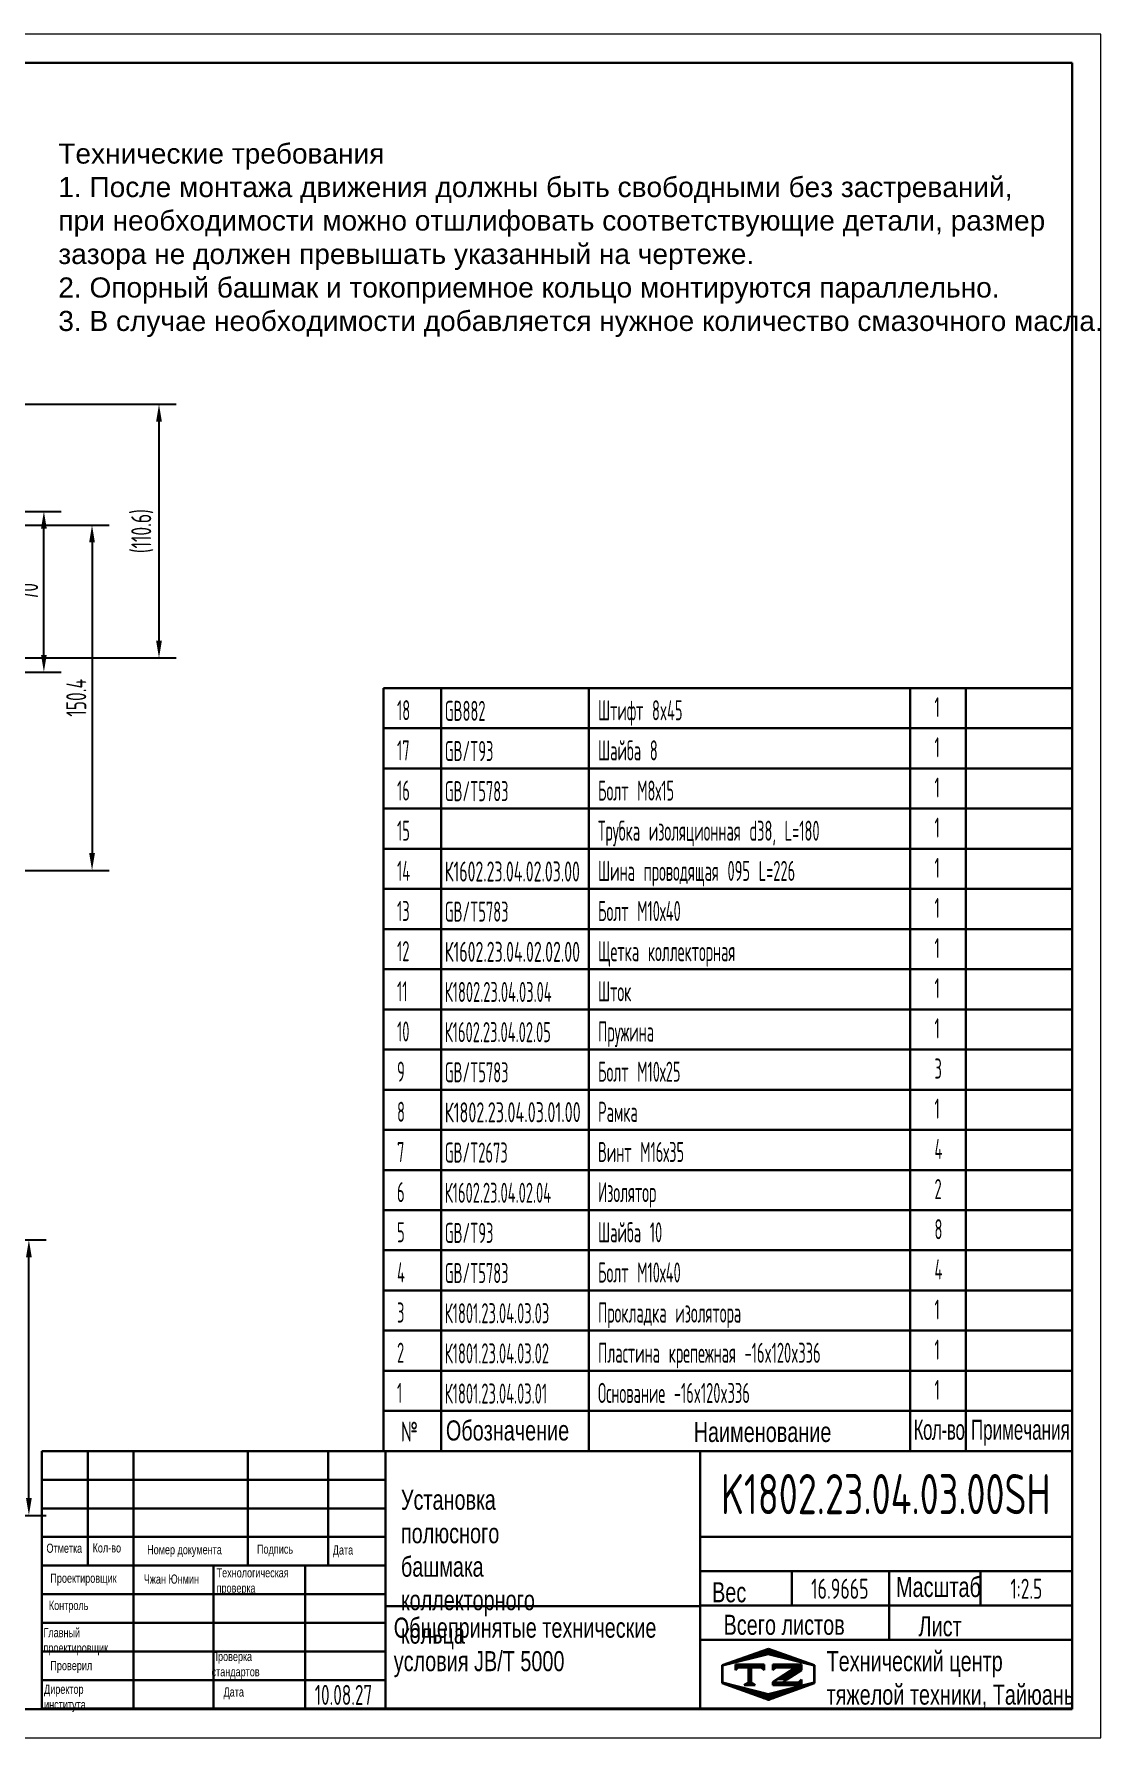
# Model space of a CAD drawing. Header units: millimetres. Extents: x -1381 to -331, y 0 to 742.
# Drawn here: x -796 to -331, y 0 to 742 of the extents above; entities that cross this region are included whole.
import ezdxf
from ezdxf.enums import TextEntityAlignment as Align

# ---------------------------------------------------------------- set-up
doc = ezdxf.new("R2010")
doc.units = ezdxf.units.MM
doc.header["$LTSCALE"] = 25
doc.layers.get('0').update_dxf_attribs({"lineweight": 30})
doc.layers.get('Defpoints').update_dxf_attribs({"lineweight": 30})
for name, color, linetype, lineweight in [('01', 7, 'Continuous', 30), ('02', 1, 'Continuous', 13), ('08', 1, 'Continuous', 13), ('11', 3, 'Continuous', 13), ('THICK', 7, 'Continuous', 30)]:
    doc.layers.add(name, color=color, linetype=linetype, lineweight=lineweight)
doc.styles.add('HZLIB', font='TXT.shx', dxfattribs={"width": 0.5, "height": 8.75})
doc.styles.get("Standard").update_dxf_attribs({"font": 'isocp', "width": 0.707, "bigfont": 'intecad.shx'})
doc.dimstyles.new('INTE', dxfattribs={"dimscale": 2.5, "dimtxt": 3.5, "dimasz": 3, "dimexe": 3, "dimexo": 0, "dimgap": 1, "dimtad": 1, "dimdec": 1, "dimdsep": 46, "dimtxsty": 'Standard', "dimcen": 0, "dimclrd": 1, "dimclre": 1, "dimclrt": 3, "dimaunit": 1, "dimadec": 0, "dimazin": 0, "dimtfac": 1, "dimtdec": 1, "dimtmove": 0, "dimatfit": 0, "dimfxl": 0, "dimarcsym": 0})

# ---------------------------------------------------------------- blocks, each defined once
blk = doc.blocks.new('*D46')
at = {"layer": '08', "color": 1, "lineweight": -2}
for p, q in [((-881.83, 528.46), (-762.99, 528.46)), ((-770.49, 520.96), (-770.49, 385.56)), ((-850.83, 378.06), (-762.99, 378.06))]:
    blk.add_line(p, q, dxfattribs=at)
at = {"layer": '08', "color": 1}
for points in [[(-771.74, 520.96), (-769.24, 520.96), (-770.49, 528.46)], [(-771.74, 385.56), (-769.24, 385.56), (-770.49, 378.06)]]:
    blk.add_solid(points, dxfattribs=at)
at = {"layer": 'Defpoints', "color": 0}
for p in [(-881.83, 528.46), (-850.83, 378.06), (-770.49, 378.06)]:
    blk.add_point(p, dxfattribs=at)
at = {"layer": '08', "color": 3, "insert": (-777.36, 453.26), "char_height": 8.75, "attachment_point": 5, "rotation": 90}
blk.add_mtext('150.4', dxfattribs=at)
blk = doc.blocks.new('*D48')
at = {"layer": '08', "color": 1, "lineweight": -2}
for p, q in [((-891.83, 534.46), (-783.97, 534.46)), ((-791.47, 471.96), (-791.47, 526.96)), ((-860.32, 464.46), (-783.97, 464.46))]:
    blk.add_line(p, q, dxfattribs=at)
at = {"layer": '08', "color": 1}
for points in [[(-792.72, 526.96), (-790.22, 526.96), (-791.47, 534.46)], [(-792.72, 471.96), (-790.22, 471.96), (-791.47, 464.46)]]:
    blk.add_solid(points, dxfattribs=at)
at = {"layer": 'Defpoints', "color": 0}
for p in [(-891.83, 534.46), (-791.47, 534.46), (-860.32, 464.46)]:
    blk.add_point(p, dxfattribs=at)
at = {"layer": '08', "color": 3, "insert": (-798.34, 499.46), "char_height": 8.75, "attachment_point": 5, "rotation": 90}
blk.add_mtext('70', dxfattribs=at)
blk = doc.blocks.new('*D51')
at = {"layer": '08', "color": 1, "lineweight": -2}
for p, q in [((-974.33, 581.16), (-733.82, 581.16)), ((-741.32, 573.66), (-741.32, 478.11)), ((-992.56, 470.61), (-733.82, 470.61))]:
    blk.add_line(p, q, dxfattribs=at)
at = {"layer": '08', "color": 1}
for points in [[(-742.57, 573.66), (-740.07, 573.66), (-741.32, 581.16)], [(-742.57, 478.11), (-740.07, 478.11), (-741.32, 470.61)]]:
    blk.add_solid(points, dxfattribs=at)
at = {"layer": 'Defpoints', "color": 0}
for p in [(-974.33, 581.16), (-992.56, 470.61), (-741.32, 470.61)]:
    blk.add_point(p, dxfattribs=at)
at = {"layer": '08', "color": 3, "insert": (-748.63, 525.89), "char_height": 8.75, "attachment_point": 5, "rotation": 90}
blk.add_mtext('(110.6)', dxfattribs=at)
blk = doc.blocks.new('*D53')
at = {"layer": '08', "color": 1, "lineweight": -2}
for p, q in [((-850.83, 216.99), (-790.5, 216.99)), ((-798, 104.49), (-798, 209.49)), ((-850.83, 96.99), (-790.5, 96.99))]:
    blk.add_line(p, q, dxfattribs=at)
at = {"layer": '08', "color": 1}
for points in [[(-799.25, 209.49), (-796.75, 209.49), (-798, 216.99)], [(-799.25, 104.49), (-796.75, 104.49), (-798, 96.99)]]:
    blk.add_solid(points, dxfattribs=at)
at = {"layer": 'Defpoints', "color": 0}
for p in [(-850.83, 216.99), (-798, 216.99), (-850.83, 96.99)]:
    blk.add_point(p, dxfattribs=at)
at = {"layer": '08', "color": 3, "insert": (-804.88, 156.99), "char_height": 8.75, "attachment_point": 5, "rotation": 90}
blk.add_mtext('120', dxfattribs=at)
blk = doc.blocks.new('*U73')
at = {"layer": '01'}
for points in [[(415, 292), (25, 292)], [(415, 5), (415, 292)], [(25, 5), (415, 5)]]:
    blk.add_lwpolyline(points, dxfattribs=at)
at = {"layer": '02'}
for points in [[(420, 297), (0, 297)], [(420, 0), (420, 297)], [(0, 0), (420, 0)]]:
    blk.add_lwpolyline(points, dxfattribs=at)
blk = doc.blocks.new('*X97')
at = {"color": 0}
for p, q in [((127.06, 7.8), (132.06, 7.8)), ((127.06, 7.5), (132.06, 7.5)), ((127.06, 7.2), (127.32, 7.2)), ((128.77, 6), (130.57, 6)), ((129.23, 6.3), (131.04, 6.3)), ((129.7, 6.6), (131.51, 6.6)), ((130.16, 6.9), (131.98, 6.9)), ((130.62, 7.2), (132.06, 7.2)), ((127.84, 5.4), (129.64, 5.4)), ((128.3, 5.7), (130.1, 5.7))]:
    blk.add_line(p, q, dxfattribs=at)
blk = doc.blocks.new('*X98')
at = {"color": 0}
for p, q in [((127.06, 4.8), (132.06, 4.8)), ((127.06, 4.5), (132.06, 4.5)), ((131.84, 5.1), (132.06, 5.1))]:
    blk.add_line(p, q, dxfattribs=at)
blk = doc.blocks.new('*X96')
at = {"color": 0}
for p, q in [((122.34, 4.5), (123.72, 4.5)), ((122.82, 4.8), (123.24, 4.8))]:
    blk.add_line(p, q, dxfattribs=at)
blk = doc.blocks.new('*X95')
at = {"color": 0}
for p, q in [((120.53, 7.8), (125.53, 7.8)), ((120.53, 7.5), (125.53, 7.5)), ((120.53, 7.2), (120.79, 7.2)), ((125.27, 7.2), (125.53, 7.2))]:
    blk.add_line(p, q, dxfattribs=at)
blk = doc.blocks.new('*X94')
at = {"color": 0}
for p, q in [((121.52, 9), (123.12, 9)), ((122.38, 9.3), (124.32, 9.3)), ((123.24, 9.6), (125.52, 9.6)), ((124.1, 9.9), (128.52, 9.9)), ((124.97, 10.2), (127.67, 10.2)), ((125.83, 10.5), (126.82, 10.5)), ((127.02, 9.6), (129.37, 9.6)), ((128.22, 9.3), (130.22, 9.3)), ((129.42, 9), (131.07, 9)), ((118.22, 7.8), (118.32, 7.8)), ((118.22, 7.5), (118.27, 7.5)), ((118.22, 7.2), (118.27, 7.2)), ((118.22, 6.9), (118.27, 6.9)), ((118.22, 6.6), (118.27, 6.6)), ((118.22, 6.3), (118.27, 6.3)), ((118.22, 6), (118.27, 6)), ((118.94, 8.1), (119.52, 8.1)), ((119.8, 8.4), (120.72, 8.4)), ((120.66, 8.7), (121.92, 8.7)), ((130.62, 8.7), (131.92, 8.7)), ((131.82, 8.4), (132.77, 8.4)), ((133.02, 8.1), (133.62, 8.1)), ((134.22, 7.8), (134.32, 7.8)), ((134.27, 7.5), (134.32, 7.5)), ((134.27, 7.2), (134.32, 7.2)), ((134.27, 6.9), (134.32, 6.9)), ((134.27, 6.6), (134.32, 6.6)), ((134.27, 6.3), (134.32, 6.3)), ((134.27, 6), (134.32, 6)), ((118.22, 5.7), (118.27, 5.7)), ((118.22, 5.4), (118.27, 5.4)), ((118.22, 5.1), (118.27, 5.1)), ((118.22, 4.8), (118.27, 4.8)), ((118.79, 4.5), (119.42, 4.5)), ((119.61, 4.2), (120.62, 4.2)), ((120.43, 3.9), (121.82, 3.9)), ((121.26, 3.6), (123.02, 3.6)), ((122.08, 3.3), (124.22, 3.3)), ((122.91, 3), (125.42, 3)), ((127.12, 3), (129.7, 3)), ((128.32, 3.3), (130.51, 3.3)), ((129.52, 3.6), (131.32, 3.6)), ((130.72, 3.9), (132.14, 3.9)), ((131.92, 4.2), (132.95, 4.2)), ((133.12, 4.5), (133.76, 4.5)), ((134.27, 5.7), (134.32, 5.7)), ((134.27, 5.4), (134.32, 5.4)), ((134.27, 5.1), (134.32, 5.1)), ((134.27, 4.8), (134.32, 4.8)), ((123.73, 2.7), (128.89, 2.7)), ((124.55, 2.4), (128.07, 2.4)), ((125.38, 2.1), (127.26, 2.1)), ((126.2, 1.8), (126.45, 1.8))]:
    blk.add_line(p, q, dxfattribs=at)

msp = doc.modelspace()

# ---------------------------------------------------------------- linework, layer by layer
for p, q in [((-643.4366, 457.483), (-643.4366, 124.983)), ((-643.4366, 457.483), (-343.4366, 457.483)), ((-618.4366, 457.483), (-618.4366, 124.983)), ((-554.0188, 457.483), (-554.0188, 124.983)), ((-414.0648, 457.483), (-414.0648, 124.983)), ((-389.8545, 457.483), (-389.8545, 124.983)), ((-343.4366, 457.483), (-343.4366, 124.983)), ((-643.4366, 439.983), (-343.4366, 439.983)), ((-643.4366, 422.483), (-343.4366, 422.483)), ((-643.4366, 404.983), (-343.4366, 404.983)), ((-643.4366, 387.483), (-343.4366, 387.483)), ((-643.4366, 369.983), (-343.4366, 369.983)), ((-643.4366, 352.483), (-343.4366, 352.483)), ((-643.4366, 334.983), (-343.4366, 334.983)), ((-643.4366, 317.483), (-343.4366, 317.483)), ((-643.4366, 299.983), (-343.4366, 299.983)), ((-643.4366, 282.483), (-343.4366, 282.483)), ((-643.4366, 264.983), (-343.4366, 264.983)), ((-643.4366, 247.483), (-343.4366, 247.483)), ((-643.4366, 229.983), (-343.4366, 229.983)), ((-643.4366, 212.483), (-343.4366, 212.483)), ((-643.4366, 194.983), (-343.4366, 194.983)), ((-643.4366, 177.483), (-343.4366, 177.483)), ((-643.4366, 159.983), (-343.4366, 159.983)), ((-643.4366, 142.483), (-343.4366, 142.483)), ((-643.4366, 124.983), (-343.4366, 124.983))]:
    msp.add_line(p, q)
at = {"layer": 'THICK'}
for p, q in [((-792.321, 124.983), (-792.321, 12.7619)), ((-792.321, 124.983), (-343.4366, 124.983)), ((-772.377, 124.9289), (-772.377, 124.983)), ((-772.3705, 75.107), (-772.3705, 124.983)), ((-752.4201, 12.7619), (-752.4201, 124.983)), ((-702.5441, 75.107), (-702.5441, 124.983)), ((-667.6309, 75.107), (-667.6309, 124.983)), ((-642.6928, 12.7619), (-642.6928, 124.983)), ((-505.5337, 12.7619), (-505.5337, 124.983)), ((-343.4366, 12.7619), (-343.4366, 124.983)), ((-792.321, 87.576), (-642.6928, 87.576)), ((-505.5337, 87.576), (-343.4366, 87.576)), ((-792.321, 75.107), (-642.6928, 75.107)), ((-717.5069, 12.7619), (-717.5069, 75.107)), ((-677.6061, 12.7619), (-677.6061, 75.107)), ((-505.5337, 72.6132), (-343.4366, 72.6132)), ((-465.6329, 57.6504), (-465.6329, 72.6132)), ((-423.2383, 42.6875), (-423.2383, 72.6132)), ((-383.3374, 57.6504), (-383.3374, 72.6132)), ((-642.6928, 57.4342), (-505.5337, 57.4342)), ((-505.5337, 57.6504), (-343.4366, 57.6504)), ((-505.5337, 42.6875), (-343.4366, 42.6875)), ((-792.321, 12.7619), (-343.4366, 12.7619))]:
    msp.add_line(p, q, dxfattribs=at)
at = {"layer": 'THICK', "color": 3}
for p, q in [((-792.321, 112.514), (-642.6928, 112.514)), ((-792.321, 100.045), (-642.6928, 100.045)), ((-792.321, 62.638), (-642.6928, 62.638)), ((-792.321, 50.1689), (-642.6928, 50.1689)), ((-792.321, 37.6999), (-642.6928, 37.6999)), ((-495.9274, 31.73), (-475.715, 38.7699)), ((-475.715, 38.7699), (-455.7652, 31.73)), ((-495.9274, 23.89), (-495.9274, 31.73)), ((-495.7962, 31.5714), (-475.8457, 36.559)), ((-495.7962, 24.09), (-495.7962, 31.5714)), ((-490.1627, 29.4687), (-490.1627, 31.9625)), ((-490.1627, 31.9625), (-477.6937, 31.9625)), ((-488.9158, 30.7156), (-490.1627, 29.4687)), ((-478.9406, 30.7156), (-488.9158, 30.7156)), ((-484.4739, 30.7275), (-484.4739, 23.8875)), ((-483.9284, 30.7275), (-483.9284, 23.8875)), ((-483.3049, 30.7275), (-483.3049, 23.8875)), ((-477.6937, 29.4687), (-478.9406, 30.7156)), ((-477.6937, 31.9625), (-477.6937, 29.4687)), ((-475.8457, 36.559), (-455.8953, 31.5714)), ((-473.8755, 31.9625), (-473.8755, 29.4687)), ((-473.8755, 31.9625), (-461.4065, 31.9625)), ((-473.8755, 29.4687), (-472.6286, 30.7156)), ((-464.0564, 30.7156), (-473.8755, 24.3625)), ((-472.6286, 30.7156), (-464.0564, 30.7156)), ((-461.4065, 31.9625), (-461.4065, 29.4687)), ((-455.8953, 31.5714), (-455.8953, 24.09)), ((-455.7652, 31.73), (-455.7652, 23.89)), ((-792.321, 25.2309), (-642.6928, 25.2309)), ((-475.715, 16.5301), (-495.9274, 23.89)), ((-475.8457, 19.1024), (-495.7962, 24.09)), ((-483.9284, 24.4575), (-486.3442, 22.9375)), ((-486.3442, 22.9375), (-483.9284, 22.9375)), ((-483.9284, 24.4575), (-481.5126, 22.9375)), ((-481.5126, 22.9375), (-483.9284, 22.9375)), ((-455.8953, 24.09), (-475.8457, 19.1024)), ((-455.7652, 23.89), (-475.715, 16.5301)), ((-473.8755, 24.3625), (-473.8755, 22.9375)), ((-473.8755, 22.9375), (-461.4068, 22.9375)), ((-467.7949, 25.4042), (-469.7007, 24.1844)), ((-462.6537, 24.1844), (-469.7007, 24.1844)), ((-461.4068, 29.4925), (-467.7949, 25.4042)), ((-461.4068, 25.4313), (-462.6537, 24.1844)), ((-461.4068, 22.9375), (-461.4068, 25.4313))]:
    msp.add_line(p, q, dxfattribs=at)
for p in [(-792.321, 25.2309), (-792.321, 12.7619)]:
    msp.add_point(p, dxfattribs=at)

# ---------------------------------------------------------------- block references
at = {"layer": '01', "xscale": 2.5, "yscale": 2.5, "zscale": 2.5}
msp.add_blockref('*U73', (-1380.9366, 0), dxfattribs=at)
at = {"layer": 'THICK', "color": 3, "xscale": 2.493802080000139, "yscale": 2.493802079999966, "zscale": 2.49380208}
for name in ['*X94', '*X95', '*X97', '*X96', '*X98']:
    msp.add_blockref(name, (-790.7437, 12.1526), dxfattribs=at)

# ---------------------------------------------------------------- texts
at = {"style": 'HZLIB', "width": 0.5}
for s, p in [('1', (-403.4354, 444.8041)), ('18', (-637.6033, 443.483)), ('GB882', (-616.824, 443.1935)), ('Штифт 8x45', (-550.0407, 443.4578)), ('17', (-637.6033, 425.983)), ('GB/T93', (-616.824, 425.6936)), ('Шайба 8', (-550.0407, 425.9579)), ('1', (-403.4354, 427.3042)), ('16', (-637.6033, 408.483)), ('GB/T5783', (-616.824, 408.1937)), ('Болт М8х15', (-550.0407, 408.458)), ('1', (-403.4354, 409.8043)), ('1', (-403.4354, 392.3044)), ('15', (-637.6033, 390.983)), ('Трубка изоляционная d38, L=180', (-550.0407, 390.9581)), ('14', (-637.6033, 373.483)), ('Шина проводящая 095 L=226', (-550.0407, 373.4582)), ('1', (-403.4354, 374.8045)), ('13', (-637.6033, 355.983)), ('GB/T5783', (-616.824, 355.694)), ('Болт М10х40', (-550.0407, 355.9583)), ('1', (-403.4354, 357.3046)), ('12', (-637.6033, 338.483)), ('Щетка коллекторная', (-550.0407, 338.4584)), ('1', (-403.4354, 339.8047)), ('11', (-637.6033, 320.983)), ('К1802.23.04.03.04', (-616.824, 320.6942)), ('Шток', (-550.0407, 320.9585)), ('1', (-403.4354, 322.3048)), ('10', (-637.6033, 303.483)), ('К1602.23.04.02.05', (-616.824, 303.1943)), ('Пружина', (-550.0407, 303.4586)), ('1', (-403.4354, 304.8049)), ('9', (-637.6033, 285.983)), ('GB/T5783', (-616.824, 285.6944)), ('Болт М10х25', (-550.0407, 285.9587)), ('3', (-403.4354, 287.305)), ('8', (-637.6033, 268.483)), ('Рамка', (-550.0407, 268.4588)), ('1', (-403.4354, 269.8051)), ('4', (-403.4354, 252.3052)), ('7', (-637.6033, 250.983)), ('GB/T2673', (-616.824, 250.6946)), ('Винт М16х35', (-550.0407, 250.9589)), ('6', (-637.6033, 233.483)), ('К1602.23.04.02.04', (-616.824, 233.1947)), ('Изолятор', (-550.0407, 233.459)), ('2', (-403.4354, 234.8053)), ('5', (-637.6033, 215.983)), ('GB/T93', (-616.824, 215.6948)), ('Шайба 10', (-550.0407, 215.9591)), ('8', (-403.4354, 217.3054)), ('4', (-403.4354, 199.8055)), ('4', (-637.6033, 198.483)), ('GB/T5783', (-616.824, 198.1949)), ('Болт М10х40', (-550.0407, 198.4592)), ('3', (-637.6033, 180.983)), ('К1801.23.04.03.03', (-616.824, 180.695)), ('Прокладка изолятора', (-550.0407, 180.9593)), ('1', (-403.4354, 182.3056)), ('2', (-637.6033, 163.483)), ('К1801.23.04.03.02', (-616.824, 163.1951)), ('Пластина крепежная -16x120x336', (-550.0407, 163.4594)), ('1', (-403.4354, 164.8057)), ('1', (-403.4354, 147.3058)), ('1', (-637.6033, 145.983)), ('К1801.23.04.03.01', (-616.824, 145.6952)), ('Основание -16x120x336', (-550.0407, 145.9595))]:
    msp.add_text(s, height=8.75, dxfattribs=at).set_placement(p)
at = {"style": 'HZLIB'}
for s, width, p, p2 in [('К1602.23.04.02.03.00', 0.448606, (-616.824, 373.1939), (-557.9445, 373.1939)), ('К1602.23.04.02.02.00', 0.44908, (-616.824, 338.1941), (-557.8823, 338.1941))]:
    msp.add_text(s, height=8.75, dxfattribs=dict(at, width=width)).set_placement(p, p2, align=Align.FIT)
at = {"style": 'HZLIB', "width": 0.46167}
msp.add_text('К1802.23.04.03.01.00', height=8.75, rotation=0.1515359, dxfattribs=at).set_placement((-616.824, 268.1945), (-557.5765, 268.3512), align=Align.FIT)
at = {"layer": '01', "attachment_point": 1}
for s, insert, char_height in [('{\\fArial|b0|i0|c204|p34;\\W1;\\C3;Технические требования\\P1. После монтажа движения должны быть свободными без застреваний,\\Pпри необходимости можно отшлифовать соответствующие детали, размер\\Pзазора не должен превышать указанный на чертеже.\\P2. Опорный башмак и токоприемное кольцо монтируются параллельно.\\P3. В случае необходимости добавляется нужное количество смазочного масла.}', (-785.1806, 694.8), 8.75), ('{\\Fisocp,intecad|c204;№}', (-635.9545, 137.8328), 8.75), ('{\\fArial|b0|i0|c204|p34;Наименование}', (-508.359, 137.7051), 8.75), ('{\\fArial|b0|i0|c204|p34;\\W0.607;\\T0.95;Кол-во}', (-412.5394, 138.7032), 8.75), ('{\\fArial|b0|i0|c204|p34;\\W0.607;Примечания}', (-387.5827, 138.724), 8.75), ('{\\fArial|b0|i0|c204|p34;Отметка}', (-790.3452, 84.6772), 4), ('{\\fArial|b0|i0|c204|p34;Кол-во}', (-770.2503, 84.8075), 4), ('{\\fArial|b0|i0|c204|p34;Номер документа}', (-746.5017, 84.0253), 4), ('{\\fArial|b0|i0|c204|p34;Дата}', (-665.5999, 83.8949), 4), ('{\\fArial|b0|i0|c204|p34;\\C3;Чжан Юнмин}', (-747.9362, 71.22), 4), ('{\\fArial|b0|i0|c204|p34;Технологическая\\Pпроверка}', (-716.2279, 73.9578), 4), ('{\\fArial|b0|i0|c204|p34;Масштаб}', (-420.1953, 70.1525), 8.75), ('{\\fArial|b0|i0|c204|p34;Контроль}', (-789.3005, 59.7472), 4), ('{\\fArial|b0|i0|c204|p34;Общепринятые технические\\Pусловия \\fArial|b0|i0|c0|p34;JB/T 5000}', (-639.038, 52.4234), 8.75), ('{\\fArial|b0|i0|c204|p34;Всего листов}', (-495.3413, 53.6765), 8.75), ('{\\fArial|b0|i0|c204|p34;Лист}', (-410.3845, 53.0508), 8.75), ('{\\fArial|b0|i0|c204|p34;Главный\\Pпроектировщик}', (-791.6493, 47.8832), 4), ('{\\fArial|b0|i0|c204|p34;Технический центр\\Pтяжелой техники, Тайюань}', (-450.4624, 37.8261), 8.75), ('{\\fArial|b0|i0|c204|p34;Проверил}', (-788.6481, 33.5115), 4), ('{\\fArial|b0|i0|c204|p34;Дата}', (-713.191, 22.0233), 4)]:
    msp.add_mtext(s, dxfattribs=dict(at, insert=insert, char_height=char_height))
for s, insert, char_height, width in [('{\\fArial|b0|i0|c204|p34;Обозначение}', (-616.3236, 138.3627), 8.75, 0.376198), ('{\\fArial|b0|i0|c204|p34;\\C3;Установка полюсного башмака\\Pколлекторного кольца}', (-635.9073, 108.1774), 8.75, 0.417478), ('{\\fArial|b0|i0|c204|p34;Подпись}', (-698.613, 84.286), 4, 0.130487), ('{\\fArial|b0|i0|c204|p34;Проектировщик}', (-788.6481, 71.6111), 4, 0.130484), ('{\\fArial|b0|i0|c204|p34;Вес}', (-500.3511, 67.8584), 8.75, 0.208737), ('{\\fArial|b0|i0|c204|p34;Проверка\\Pстандартов}', (-718.4366, 37.5), 4, 1.331001), ('{\\fArial|b0|i0|c204|p34;Директор\\Pинститута}', (-791.3883, 23.212), 4, 0.260971)]:
    msp.add_mtext(s, dxfattribs=dict(at, insert=insert, char_height=char_height, width=width))
at = {"layer": '11'}
for s, height, width, p, p2 in [('K1802.23.04.03.00SH', 17.5, 0.697978, (-496.478, 97.5), (-352.8952, 97.5)), ('16.9665', 8.75, 0.681719, (-457.198, 60.625), (-432.1752, 60.625)), ('1:2.5', 8.75, 0.662654, (-370.3696, 60.625), (-356.5036, 60.625)), ('10.08.27', 8.75, 0.642055, (-673.4366, 14.375), (-648.4366, 14.375))]:
    msp.add_text(s, height=height, dxfattribs=dict(at, width=width)).set_placement(p, p2, align=Align.FIT)

# ---------------------------------------------------------------- dimensions: what is measured, and where the dimension line sits
at = {"layer": '08'}
dim = msp.add_linear_dim(base=(-741.3179, 470.609), p1=(-974.3331, 581.1648), p2=(-992.5552, 470.609), angle=90, text='(110.6)', dimstyle='INTE', dxfattribs=at)
dim.commit()
dim.dimension.update_dxf_attribs({"geometry": '*D51', "text_midpoint": (-748.6304, 525.8869)})
for base, p1, p2, picture, middle in [((-791.4669, 534.4648), (-860.3185, 464.4648), (-891.8331, 534.4648), '*D48', (-798.3419, 499.4648)), ((-770.4893, 378.0648), (-881.8331, 528.4648), (-850.8317, 378.0648), '*D46', (-777.3643, 453.2648)), ((-798.0014, 216.9872), (-850.8317, 96.9872), (-850.8317, 216.9872), '*D53', (-804.8772, 156.9872))]:
    dim = msp.add_linear_dim(base=base, p1=p1, p2=p2, angle=90, dimstyle='INTE', dxfattribs=at)
    dim.commit()
    dim.dimension.update_dxf_attribs({"geometry": picture, "text_midpoint": middle})

doc.saveas('drawing.dxf')
